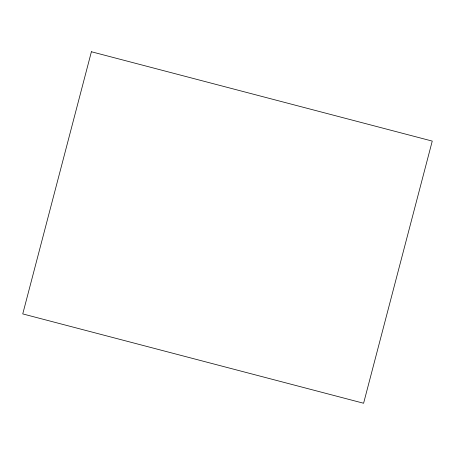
<?xml version="1.0" encoding="UTF-8"?>
<svg xmlns="http://www.w3.org/2000/svg" width="455" height="455" viewBox="0 0 455 455"><rect width="100%" height="100%" fill="white"/><g stroke="black" fill="none" stroke-linecap="round" stroke-linejoin="round"><path stroke-width="0.68" d="M91.404 51.751L22.75 313.91L363.596 403.249L432.25 141.09L91.404 51.751"/></g></svg>
